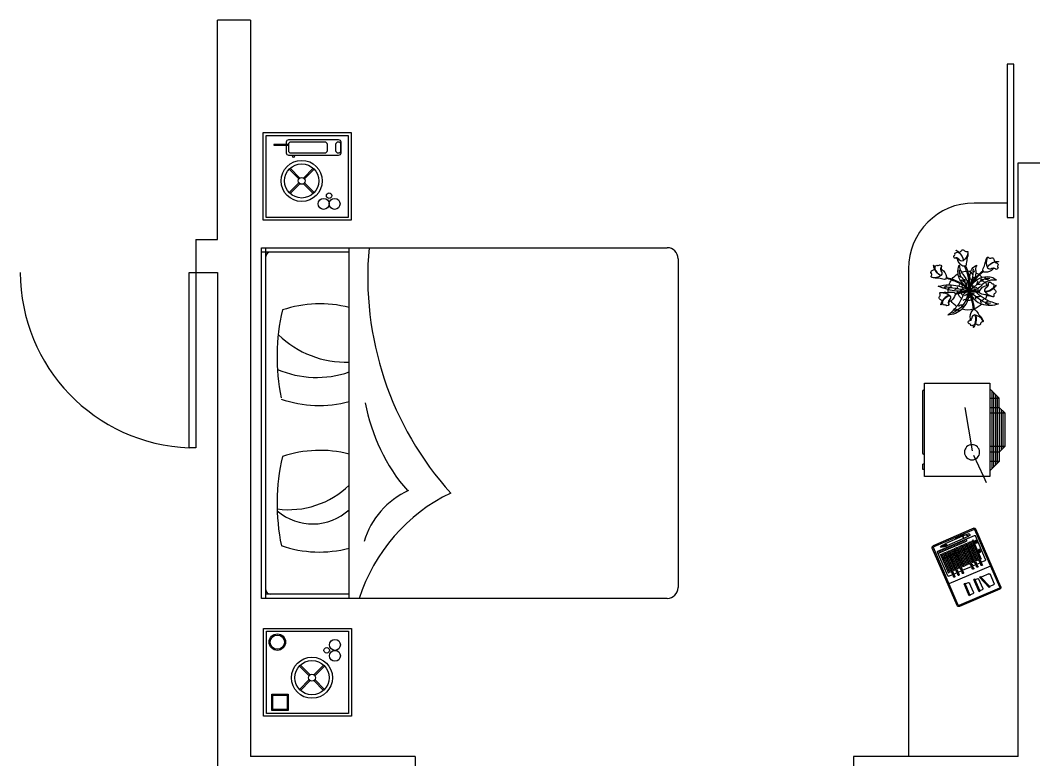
# Model space of a CAD drawing. Header units: millimetres. Extents: x 166 to 289, y 88 to 139.
# Drawn here: x 206.197 to 210.818, y 110.485 to 113.858 of the extents above; entities that cross this region are included whole.
import ezdxf

# ---------------------------------------------------------------- set-up
doc = ezdxf.new("R2010")
doc.units = ezdxf.units.MM
doc.header["$LTSCALE"] = 0.6
for name, color, linetype in [('0.1', 1, 'Continuous'), ('02', 2, 'Continuous'), ('AR-ALV', 5, 'Continuous'), ('Mobiliário', 160, 'Continuous'), ('Mobiliário2', 10, 'Continuous')]:
    doc.layers.add(name, color=color, linetype=linetype)

# ---------------------------------------------------------------- blocks, each defined once
blk = doc.blocks.new('tv1')
for p, q in [((0.1488, 0.425), (-0.1487, 0.425)), ((-0.1487, 0.425), (-0.1487, 0.3944)), ((0.075, 0.3281), (0.1192, 0.425)), ((0.1192, 0.425), (0.1322, 0.4535)), ((0.1488, 0.3995), (0.1488, 0.425)), ((-0.1487, 0.3944), (-0.1572, 0.3944)), ((-0.1572, 0.3944), (-0.1572, 0.3689)), ((-0.1487, 0.3944), (-0.1487, 0.3689)), ((0.1913, 0.357), (0.1488, 0.3995)), ((0.1488, 0.0255), (0.1488, 0.3995)), ((0.1573, 0.034), (0.1573, 0.391)), ((0.1658, 0.0425), (0.1658, 0.3825)), ((0.1743, 0.051), (0.1743, 0.374)), ((-0.1487, 0.3689), (-0.1572, 0.3689)), ((-0.1487, 0.3264), (-0.1496, 0.3264)), ((-0.1487, 0.3689), (-0.1487, 0.3264)), ((-0.1487, 0.3264), (-0.1487, 0.0289)), ((0.1913, 0.357), (0.1488, 0.357)), ((0.1828, 0.0595), (0.1828, 0.3655)), ((0.1913, 0.3145), (0.1913, 0.357)), ((-0.1572, 0.3188), (-0.1572, 0.0366)), ((0.0695, 0.3079), (0.0363, 0.1106)), ((0.1913, 0.3145), (0.1488, 0.3145)), ((0.2168, 0.289), (0.1488, 0.289)), ((0.2168, 0.289), (0.1913, 0.3145)), ((0.1913, 0.1105), (0.1913, 0.3145)), ((0.1998, 0.119), (0.1998, 0.306)), ((0.2083, 0.1275), (0.2083, 0.2975)), ((0.2168, 0.136), (0.2168, 0.289)), ((0.1488, 0.136), (0.2168, 0.136)), ((0.1488, 0.1105), (0.1913, 0.1105)), ((0.2168, 0.136), (0.1913, 0.1105)), ((0.1913, 0.1105), (0.1913, 0.068)), ((0.1913, 0.068), (0.1488, 0.0255)), ((0.1488, 0.068), (0.1913, 0.068)), ((-0.1487, 0.0289), (-0.1496, 0.0289)), ((-0.1487, 0.0289), (-0.1487, 0)), ((-0.1487, 0), (0.1488, 0)), ((0.1488, 0), (0.1488, 0.0255))]:
    blk.add_line(p, q)
blk.add_circle((0.0676, 0.3152), 0.0346)
for centre, start, end in [((-0.1496, 0.3188), 90, 180), ((-0.1496, 0.0366), 180, 270)]:
    blk.add_arc(centre, 0.00765, start, end)
blk = doc.blocks.new('Vaso 4')
for points in [[(0.0283, 0.118, -0.195055), (0.022, 0.1236, 0.501368), (0.0125, 0.1229, -0.376344), (0.0041, 0.1211, 0.636994), (0.0021, 0.1176, 0.091173), (0.0056, 0.0973, 0.036395), (0.008, 0.0795, 0.096784), (0.0097, 0.0773, 0.035642)], [(0.0293, 0.1177, -0.064896), (0.038, 0.1236, 0.810808), (0.0376, 0.1244, 0.06826), (0.0283, 0.118, -0.195055)], [(-0.0561, 0.101, -0.212423), (-0.0572, 0.0714, -0.368913), (-0.0708, 0.0696, 0.372027), (-0.0836, 0.0663, -0.287974)], [(-0.0438, 0.0619, 0.096784), (-0.0433, 0.0647, 0.036395), (-0.0496, 0.0814, 0.091173), (-0.0561, 0.101, 0.636994), (-0.0595, 0.1031, -0.376344), (-0.0678, 0.1008, 0.501368), (-0.0765, 0.0969, -0.195055), (-0.0794, 0.089, 0.06826)], [(0.0021, 0.1176, 0.212423), (0.017, 0.092, 0.368913), (0.0298, 0.0969, -0.372027), (0.0427, 0.1, 0.287974)], [(0.0123, 0.0759, 0.182881), (0.0174, 0.0763, 0.232624), (0.0341, 0.0969, -0.389519), (0.0427, 0.1, 0.287974), (0.0452, 0.1076, -0.393845), (0.0416, 0.1153, 0.34066), (0.0321, 0.1174, -0.062762), (0.0293, 0.1177, -0.064896)], [(0.0151, 0.0935, -0.172607), (0.0283, 0.118, -0.810808)], [(0.0293, 0.1177, 0.176058), (0.016, 0.0933, 0.243738)], [(-0.0794, 0.089, 0.06826), (-0.0907, 0.0902, 0.810808), (-0.0906, 0.0893, -0.064896), (-0.0802, 0.0882, -0.062762)], [(-0.0802, 0.0882, -0.062762), (-0.0824, 0.0866, 0.34066), (-0.0898, 0.0803, -0.393845), (-0.0894, 0.0718, 0.287974), (-0.0836, 0.0663, -0.389519), (-0.0746, 0.0676, 0.232624), (-0.0501, 0.0573, 0.182881), (-0.0454, 0.0594, -0.033616)], [(-0.0802, 0.0882, -0.179373), (-0.0566, 0.0727, -0.243738)], [(-0.0562, 0.0736, 0.172607), (-0.0794, 0.089, 0.810808)], [(-0.0438, 0.0619, -0.105036), (-0.0454, 0.0594, -0.232624)], [(-0.0307, 0.051, 0.035076), (-0.0438, 0.0619, 0.096784)], [(-0.0067, 0.0606, 0.275681), (-0.0249, 0.0788, -0.234589), (-0.0212, 0.0656, 0.047492), (-0.0218, 0.0561, 0.04348)], [(-0.0155, 0.0672, -0.172243), (-0.013, 0.0556, 0.077621), (-0.0044, 0.0137, 0.077621)], [(0.0287, 0.0635, -0.192821), (0.0234, 0.0449, 0.073411), (0.0021, 0.0051, 0.073411)], [(0.0097, 0.0773, 0.035642), (0.0033, 0.0613, 0.042088)], [(0.0064, 0.0612, -0.033571), (0.0123, 0.0759, 0.182881)], [(0.0097, 0.0773, 0.105036), (0.0123, 0.0759, 0.232624)], [(0.0323, 0.0533, 0.127589), (0.0288, 0.0792, -0.086131), (0.0221, 0.058, 0.067782)], [(0.1029, 0.0683, -0.062762), (0.1017, 0.0708, 0.34066), (0.0966, 0.0791, -0.393845), (0.0882, 0.08, 0.287974), (0.0818, 0.0753, -0.389519), (0.0817, 0.0661, 0.232624), (0.0675, 0.0437, 0.058292), (0.0675, 0.042, 0.020555)], [(0.0685, 0.0391, 0.222448), (0.0736, 0.0358, 0.036395), (0.0912, 0.0393, 0.091173), (0.1116, 0.0425, 0.636994), (0.1142, 0.0455, -0.376344), (0.1133, 0.0541, 0.501368), (0.1108, 0.0633, -0.195055), (0.1035, 0.0674, 0.06826)], [(0.1116, 0.0425, -0.212423), (0.0825, 0.0483, -0.368913), (0.083, 0.0621, 0.372027), (0.0818, 0.0753, -0.287974)], [(0.1029, 0.0683, -0.179373), (0.0837, 0.0476, -0.243738)], [(0.0846, 0.047, 0.172607), (0.1035, 0.0674, 0.810808)], [(0.1035, 0.0674, 0.06826), (0.1065, 0.0783, 0.810808), (0.1056, 0.0784, -0.064896), (0.1029, 0.0683, -0.062762)], [(-0.0411, 0.0421, 0.151618), (-0.0737, 0.0417, 0.069982), (-0.0852, 0.0332, -0.168565), (-0.0511, 0.0271, 0.046466)], [(-0.0644, 0.0382, -0.205437), (-0.0352, 0.0296, 0.058316), (-0.0034, 0.0032, 0.058316)], [(-0.0454, 0.0594, -0.033616), (-0.0332, 0.0493, 0.044708)], [(-0.0332, 0.0493, 0.044708), (-0.0411, 0.0421, 0.151618)], [(-0.0104, 0.0192, 0.179213), (-0.0411, 0.0421, 0.069982)], [(-0.0218, 0.0561, 0.04348), (-0.0307, 0.051, 0.035076)], [(-0.0218, 0.0561, 0.1286), (-0.0144, 0.0317)], [(0.0033, 0.0613, 0.042088), (-0.0067, 0.0606, 0.275681)], [(-0.0022, 0.0324, 0.006234), (-0.0059, 0.055, 0.056573), (-0.0067, 0.0606, -0.234589)], [(0.0221, 0.058, -0.059667), (0.0134, 0.0453, 0.116627), (0.0007, 0.0171)], [(0.0506, 0.0368, 0.04487), (0.0156, 0.0209, 0.057779), (0.0147, 0.0203, 0.066188), (0.0021, 0.0051)], [(0.0524, 0.0343, 0.045412), (0.0174, 0.0185, 0.0595), (0.0164, 0.0178, 0.072643), (0.0035, 0.0016)], [(0.0221, 0.058, 0.067782), (0.0064, 0.0612, -0.033571)], [(0.0144, 0.02, 0.188192), (0.0323, 0.0533, -0.146551)], [(0.0506, 0.0368, 0.105029), (0.0323, 0.0533, 0.127589)], [(0.0675, 0.042, 0.020555), (0.0506, 0.0368, 0.105029)], [(0.0524, 0.0343, -0.019885), (0.0685, 0.0391, 0.222448)], [(0.0594, 0.0192, 0.070573), (0.0524, 0.0343, -0.019885)], [(0.0685, 0.0391, -0.105295), (0.0675, 0.042, -0.232624)], [(-0.0761, 0.0102, -0.064896), (-0.0827, 0.0184, 0.810808), (-0.0835, 0.0179, 0.06826), (-0.0763, 0.0092, -0.195055)], [(-0.0763, 0.0092, -0.195055), (-0.0813, 0.0024, 0.501368), (-0.0797, -0.007, -0.376344), (-0.0771, -0.0152, 0.636994), (-0.0735, -0.0169, 0.084136), (-0.055, -0.0122, 0.053439)], [(-0.0549, 0.0168, 0.007798), (-0.0558, 0.0169, -0.389519), (-0.0597, 0.0252, 0.287974), (-0.0674, 0.0269, -0.393845), (-0.0747, 0.0227, 0.34066), (-0.076, 0.013, -0.062762), (-0.0761, 0.0102, -0.064896)], [(-0.0507, -0.0018, -0.172607), (-0.0763, 0.0092, -0.810808)], [(-0.0761, 0.0102, 0.179373), (-0.0501, -0.0009, 0.243738)], [(-0.0735, -0.0169, 0.212423), (-0.0494, 0.0003, 0.368913), (-0.0554, 0.0126, -0.372027), (-0.0597, 0.0252, 0.287974)], [(-0.055, -0.0122, 0.006984), (-0.0536, -0.0115, 0.036395), (-0.0361, -0.0076, 0.401755), (-0.0337, 0.0021, 0.224419), (-0.0549, 0.0168, -0.389519)], [(-0.0511, 0.0271, 0.046466), (-0.0549, 0.0168, 0.007798)], [(-0.0511, 0.0271, -0.082744), (-0.0376, 0.0162, 0.276015), (-0.0019, 0.0035)], [(0.0594, 0.0192, 0.10961), (0.0073, 0.0075)], [(0.0125, -0.0011, 0.060604), (0.0619, 0.0046, 0.179336)], [(0.0619, 0.0046, 0.039304), (0.0927, 0.0147, 0.068382), (0.0594, 0.0192, 0.070573)], [(0.0617, -0.0037, 0.035051), (0.0619, 0.0046, 0.039304)], [(-0.0507, -0.0241, -0.085249), (-0.0913, -0.0383, 0.196212), (-0.04, -0.0393, 0.116806)], [(-0.055, -0.0122, 0.053439), (-0.0507, -0.0241, -0.085249)], [(-0.0507, -0.0241, 0.057879), (-0.0269, -0.0069, -0.147369), (-0.0146, -0.0001)], [(-0.0048, -0.0085, -0.177901), (-0.04, -0.0393, 0.085249)], [(0.0201, -0.0548, -0.194857), (-0.0017, -0.0087)], [(0.002, -0.0011, -0.251756), (0.019, -0.0168, 0.06874), (0.0364, -0.0469, -0.179247)], [(0.0364, -0.0469, 0.10465), (0.0533, -0.029, 0.048427)], [(0.0617, -0.0037, 0.031062), (0.0464, -0.0028, 0.401755), (0.0414, -0.0114, 0.182145), (0.0533, -0.029, -0.389519)], [(0.0533, -0.029, 0.048427), (0.0583, -0.0319, -0.389519), (0.0597, -0.0409, 0.287974), (0.0666, -0.0448, -0.393845), (0.0749, -0.0428, 0.34066), (0.0788, -0.0339, -0.062762), (0.0797, -0.0312, -0.064896)], [(0.085, -0.0045, 0.212423), (0.0569, -0.0141, 0.368913), (0.0592, -0.0277, -0.372027), (0.0597, -0.0409, 0.287974)], [(0.0797, -0.0312, 0.176058), (0.0584, -0.0134, 0.243738)], [(0.0587, -0.0125, -0.172607), (0.0802, -0.0303, -0.810808)], [(0.0802, -0.0303, -0.195055), (0.0869, -0.0253, 0.501368), (0.0881, -0.0158, -0.376344), (0.088, -0.0071, 0.636994), (0.085, -0.0045, 0.091173), (0.0643, -0.004, 0.005326), (0.0617, -0.0037, 0.035051)], [(0.0797, -0.0312, -0.064896), (0.0837, -0.041, 0.810808), (0.0846, -0.0407, 0.06826), (0.0802, -0.0303, -0.195055)], [(-0.0172, -0.0559, 0.154212), (-0.0213, -0.0573, 0.036395), (-0.0313, -0.0722, 0.091173), (-0.0435, -0.0888, 0.636994), (-0.0433, -0.0928, -0.376344), (-0.0365, -0.0982, 0.501368), (-0.0283, -0.103, -0.195055), (-0.0202, -0.1008, 0.06826)], [(-0.04, -0.0393, 0.116806), (-0.017, -0.0541, 0.002909)], [(-0.0191, -0.101, -0.062762), (-0.0165, -0.1019, 0.34066), (-0.007, -0.1043, -0.393845), (-0.0004, -0.099, 0.287974), (0.0007, -0.0911, -0.389519), (-0.0056, -0.0845, 0.232624), (-0.0114, -0.0586, 0.124656), (-0.0142, -0.0565, -0.002356)], [(-0.017, -0.0541, 0.002909), (-0.0172, -0.0559, 0.154212)], [(-0.0172, -0.0559, -0.105383), (-0.0142, -0.0565, -0.232624)], [(-0.0142, -0.0565, -0.002356), (-0.0141, -0.055, 0.146929)], [(-0.0141, -0.055, 0.146929), (0.0201, -0.0548, 0.179247)], [(0.0201, -0.0548, 0.179247), (0.0637, -0.0727, -0.074362), (0.0364, -0.0469, 0.10465)], [(-0.0435, -0.0888, -0.212423), (-0.0187, -0.0725, -0.368913), (-0.0094, -0.0826, 0.372027), (0.0007, -0.0911, -0.287974)], [(-0.0211, -0.073, 0.172607), (-0.0202, -0.1008, 0.810808)], [(-0.0191, -0.101, -0.179373), (-0.0201, -0.0728, -0.243738)], [(-0.0202, -0.1008, 0.06826), (-0.0146, -0.1107, 0.810808), (-0.0139, -0.1101, -0.064896), (-0.0191, -0.101, -0.062762)]]:
    blk.add_lwpolyline(points, format="xyb")
for centre, radius, start, end in [((-0.0089, 0.0635), 0.00889, 190.0696, 242.4893), ((-0.0586, 0.0509), 0.0163, 262.1173, 302.3996), ((-0.0537, 0.038), 0.00384, 347.7837, 86.1504), ((-0.0404, 0.0203), 0.0114, 74.4948, 123.9772), ((-0.0488, 0.0313), 0.0114, 0.087, 39.539), ((-0.1149, -0.0363), 0.1183, 19.5464, 46.3581), ((-0.1149, -0.0363), 0.1213, 17.6761, 46.0909), ((-0.0468, 0.0204), 0.021, 0.2098, 31.9202), ((0.0058, 0.0493), 0.0227, 197.7137, 226.0983), ((-0.0173, 0.057), 0.00837, 303.75, 6.6047), ((-0.0181, 0.0409), 0.0114, 315.4705, 358.6447), ((0.1188, 0.0243), 0.1213, 162.2507, 188.8754), ((0.1188, 0.0243), 0.1183, 161.8438, 191.1841), ((0.0026, 0.0019), 0.0308, 84.2431, 93.4142), ((0.0206, 0.0318), 0.00953, 146.4115, 207.5873), ((-0.0007, 0.057), 0.0323, 293.555, 316.3797), ((0.0195, 0.054), 0.0125, 277.0801, 314.9015), ((0.0126, 0.0519), 0.0129, 326.903, 24.0222), ((-0.4134, 0.4844), 0.636, 306.1946, 310.4548), ((-0.0345, -0.0197), 0.0411, 77.7818, 91.7847), ((0.0023, -0.2114), 0.2149, 94.0661, 99.4742), ((0.0023, -0.2114), 0.2119, 90.8381, 99.5417), ((0.0026, 0.0019), 0.0308, 169.041, 181.0997), ((-0.0174, 0.0259), 0.0164, 243.1659, 284.9091), ((0.0026, 0.0019), 0.0216, 174.2307, 178.5976), ((0.1383, -0.071), 0.1562, 152.8584, 173.7893), ((0.0026, 0.0019), 0.0308, 125.0447, 127.268), ((-0.028, 0.0138), 0.0152, 345.7417, 17.1654), ((-0.0132, 0.0297), 0.00882, 310.2753, 0.9375), ((-0.002, 0.0017), 0.00174, 314.65, 87.003), ((0.0002, -0.0012), 0.00173, 2.627, 123.0897), ((0.0026, 0.0019), 0.0216, 90.892, 95.6625), ((0.0035, -0.0002), 0.00179, 92.3845, 209.4432), ((0.106, -0.3908), 0.4056, 94.473, 104.6473), ((0.0677, 0.2035), 0.2119, 252.3591, 262.9907), ((0.0224, 0.0196), 0.0158, 151.6018, 190.6697), ((0.0092, 0.0098), 0.00848, 322, 352.8592), ((0.0174, -0.0103), 0.015, 56.375, 95.861), ((0.0026, 0.0019), 0.0216, 30.7535, 48.7009), ((0.0026, 0.0019), 0.0308, 48.3792, 53.4825), ((0.0026, 0.0019), 0.0308, 26.2812, 42.5077), ((0.0266, 0.0118), 0.00708, 327.9521, 11.4034), ((0.0335, -0.0049), 0.013, 48.4367, 93.9009), ((0.0434, 0.0148), 0.00966, 338.1322, 6.3235), ((0.0523, -0.0046), 0.0158, 52.6194, 89.7867), ((0.0624, 0.0158), 0.00622, 332.211, 7.6106), ((0.0734, 0.0195), 0.00856, 229.7898, 280.5429), ((-0.0712, 0.0315), 0.069, 273.9339, 298.9476), ((-0.0386, -0.0215), 0.00735, 203.814, 275.5362), ((-0.0464, -0.0296), 0.00972, 316.6993, 9.1037), ((-0.0286, 0.0077), 0.0251, 256.5993, 286.539), ((0.0026, 0.0019), 0.0308, 186.6896, 196.6917), ((-0.0383, -0.0185), 0.017, 334.3619, 7.256), ((0.0026, 0.0019), 0.0216, 186.5653, 188.9477), ((-0.0144, -0.0179), 0.013, 64.5644, 106.8546), ((0.0026, 0.0019), 0.0308, 234.041, 243.4388), ((0.1383, -0.071), 0.1532, 152.8584, 174.0196), ((-0.0253, -0.004), 0.0166, 322.7842, 352.3137), ((0.0026, 0.0019), 0.0216, 235.7381, 239.9995), ((0.0026, 0.0019), 0.0308, 249.0542, 269.9881), ((0.0026, 0.0019), 0.0216, 247.9956, 262.5455), ((0.0308, -0.0165), 0.0289, 164.8456, 182.9382), ((0.0745, 0.0028), 0.0727, 183.0631, 242.2401), ((0.0677, 0.2035), 0.2149, 252.1973, 262.9232), ((0, -0.0253), 0.0166, 41.5787, 80.2806), ((0.0195, -0.0265), 0.0129, 167.7674, 199.4141), ((0.0056, -0.0412), 0.0175, 49.8832, 85.8669), ((0.0026, 0.0019), 0.0216, 313.9366, 336.7486), ((0.0026, 0.0019), 0.0308, 307.6543, 340.4806), ((0.0026, 0.0019), 0.0216, 344.7669, 352.6586), ((0.0026, 0.0019), 0.0308, 346.0982, 356.1349), ((-0.0643, -0.0261), 0.0154, 277.8461, 326.7854), ((-0.0184, 0.047), 0.0879, 243.6765, 247.9444), ((0.018, -0.0612), 0.0202, 50.365, 94.1894), ((0.026, -0.0431), 0.00813, 177.3069, 222.6417), ((0.0381, -0.0576), 0.00748, 162.8431, 213.365), ((0.033, -0.0764), 0.0211, 62.7714, 95.4783), ((0.0061, -0.1324), 0.0788, 56.5887, 63.9854)]:
    blk.add_arc(centre, radius, start, end)
blk = doc.blocks.new('Agenda3')
for p, q in [((-0.1427, 0), (0.1427, 0)), ((-0.1507, -0.008), (-0.1507, -0.2087)), ((-0.1457, -0.008), (-0.1457, -0.2087)), ((-0.1427, -0.005), (0.1427, -0.005)), ((-0.1245, -0.0441), (-0.1245, -0.0494)), ((-0.1245, -0.0441), (-0.0646, -0.0661)), ((-0.1218, -0.0261), (-0.1218, -0.0451)), ((-0.1168, -0.0211), (-0.0723, -0.0211)), ((-0.0673, -0.0261), (-0.0673, -0.0651)), ((-0.038, -0.005), (-0.038, -0.2117)), ((-0.0161, -0.0378), (0.0031, -0.0378)), ((-0.0161, -0.0428), (0.0031, -0.0428)), ((-0.005, -0.0378), (-0.005, -0.0173)), ((-0.005, -0.0593), (-0.005, -0.0428)), ((-0.002, -0.0143), (0.1166, -0.0143)), ((0.0085, -0.0318), (0.1034, -0.0318)), ((0.1034, -0.0318), (0.0085, -0.0318)), ((0.1034, -0.0383), (0.0085, -0.0383)), ((0.1034, -0.0448), (0.0085, -0.0448)), ((0.0391, -0.0208), (0.0442, -0.0237)), ((0.0391, -0.0208), (0.0522, -0.0208)), ((0.0391, -0.0276), (0.0391, -0.0208)), ((0.0522, -0.0276), (0.0391, -0.0276)), ((0.0522, -0.0208), (0.0472, -0.0237)), ((0.0522, -0.0208), (0.0522, -0.0276)), ((0.0795, -0.1943), (0.0795, -0.0318)), ((0.0831, -0.0223), (0.0856, -0.0223)), ((0.0842, -0.027), (0.0842, -0.0264)), ((0.0848, -0.0276), (0.0954, -0.0276)), ((0.0854, -0.024), (0.0877, -0.0221)), ((0.0857, -0.0185), (0.0946, -0.0185)), ((0.0862, -0.0217), (0.0862, -0.0214)), ((0.0868, -0.0208), (0.0871, -0.0208)), ((0.0871, -0.0208), (0.088, -0.0208)), ((0.088, -0.0217), (0.088, -0.0207)), ((0.0883, -0.0204), (0.0885, -0.0204)), ((0.089, -0.0208), (0.0912, -0.0208)), ((0.089, -0.0208), (0.0891, -0.0209)), ((0.0896, -0.0213), (0.0906, -0.0213)), ((0.092, -0.0204), (0.0918, -0.0204)), ((0.0923, -0.0217), (0.0923, -0.0207)), ((0.0923, -0.0208), (0.0935, -0.0208)), ((0.0949, -0.024), (0.0925, -0.0221)), ((0.0941, -0.0217), (0.0941, -0.0214)), ((0.0971, -0.0223), (0.0947, -0.0223)), ((0.096, -0.027), (0.096, -0.0264)), ((0.1196, -0.1994), (0.1196, -0.0173)), ((0.1256, -0.0455), (0.1256, -0.1515)), ((0.1264, -0.0451), (0.1266, -0.0452)), ((0.1266, -0.0404), (0.1266, -0.0452)), ((0.1266, -0.0452), (0.1366, -0.0519)), ((0.1366, -0.0404), (0.1366, -0.0519)), ((0.1457, -0.008), (0.1457, -0.2087)), ((0.1507, -0.008), (0.1507, -0.2087)), ((-0.1245, -0.0494), (-0.0646, -0.0715)), ((-0.1218, -0.0833), (-0.1218, -0.0944)), ((-0.1168, -0.0783), (-0.0723, -0.0783)), ((-0.0673, -0.0833), (-0.0673, -0.0944)), ((-0.0646, -0.0661), (-0.0646, -0.0715)), ((-0.0161, -0.0593), (0.0031, -0.0593)), ((-0.0161, -0.0643), (0.0031, -0.0643)), ((-0.0161, -0.0808), (0.0031, -0.0808)), ((-0.0161, -0.0858), (0.0031, -0.0858)), ((-0.0137, -0.0643), (-0.0081, -0.0643)), ((-0.005, -0.0808), (-0.005, -0.0643)), ((-0.005, -0.1309), (-0.005, -0.0858)), ((0.1034, -0.0513), (0.0085, -0.0513)), ((0.1034, -0.0578), (0.0085, -0.0578)), ((0.1034, -0.0643), (0.0085, -0.0643)), ((0.1034, -0.0708), (0.0085, -0.0708)), ((0.1034, -0.0773), (0.0085, -0.0773)), ((0.1034, -0.0838), (0.0085, -0.0838)), ((0.1034, -0.0903), (0.0085, -0.0903)), ((0.1096, -0.1969), (0.1096, -0.0619)), ((0.1146, -0.0599), (0.1116, -0.0599)), ((0.1146, -0.0674), (0.1116, -0.0674)), ((0.1146, -0.0749), (0.1116, -0.0749)), ((0.1146, -0.0824), (0.1116, -0.0824)), ((0.1146, -0.0899), (0.1116, -0.0899)), ((0.1376, -0.0675), (0.1256, -0.0675)), ((0.1376, -0.0695), (0.1256, -0.0695)), ((0.1366, -0.0519), (0.1374, -0.0524)), ((0.1376, -0.0528), (0.1376, -0.0675)), ((0.1383, -0.0675), (0.1376, -0.0675)), ((0.1383, -0.0695), (0.1376, -0.0695)), ((0.1376, -0.0695), (0.1376, -0.1515)), ((0.1383, -0.0585), (0.1383, -0.0675)), ((0.1383, -0.0675), (0.1383, -0.0695)), ((0.1383, -0.0695), (0.1383, -0.0993)), ((0.1391, -0.0581), (0.1411, -0.0594)), ((0.1413, -0.0598), (0.1413, -0.1006)), ((-0.1245, -0.0944), (-0.1245, -0.0994)), ((-0.1245, -0.0944), (-0.0646, -0.0944)), ((-0.1245, -0.0994), (-0.0646, -0.0994)), ((-0.1218, -0.1289), (-0.1218, -0.1431)), ((-0.1168, -0.1239), (-0.0723, -0.1239)), ((-0.0673, -0.1289), (-0.0673, -0.1431)), ((-0.0646, -0.0944), (-0.0646, -0.0994)), ((-0.0161, -0.1309), (0.0031, -0.1309)), ((-0.0161, -0.1359), (0.0031, -0.1359)), ((-0.005, -0.1524), (-0.005, -0.1359)), ((0.1034, -0.0968), (0.0085, -0.0968)), ((0.1034, -0.1033), (0.0085, -0.1033)), ((0.1034, -0.1098), (0.0085, -0.1098)), ((0.1034, -0.1163), (0.0085, -0.1163)), ((0.1034, -0.1228), (0.0085, -0.1228)), ((0.1034, -0.1293), (0.0085, -0.1293)), ((0.1034, -0.1358), (0.0085, -0.1358)), ((0.1146, -0.0974), (0.1116, -0.0974)), ((0.1146, -0.1049), (0.1116, -0.1049)), ((0.1146, -0.1124), (0.1116, -0.1124)), ((0.1146, -0.1199), (0.1116, -0.1199)), ((0.1146, -0.1274), (0.1116, -0.1274)), ((0.1146, -0.1349), (0.1116, -0.1349)), ((0.1385, -0.0997), (0.1405, -0.101)), ((-0.1245, -0.1431), (-0.0646, -0.1431)), ((-0.1245, -0.1431), (-0.1245, -0.1481)), ((-0.1245, -0.1481), (-0.0646, -0.1481)), ((-0.0646, -0.1431), (-0.0646, -0.1481)), ((-0.0161, -0.1524), (0.0031, -0.1524)), ((-0.0161, -0.1574), (0.0031, -0.1574)), ((-0.0161, -0.1739), (0.0031, -0.1739)), ((-0.0161, -0.1789), (0.0031, -0.1789)), ((-0.005, -0.1739), (-0.005, -0.1574)), ((-0.005, -0.1994), (-0.005, -0.1789)), ((0.1034, -0.1423), (0.0085, -0.1423)), ((0.1034, -0.1488), (0.0085, -0.1488)), ((0.1034, -0.1553), (0.0085, -0.1553)), ((0.1034, -0.1618), (0.0085, -0.1618)), ((0.1034, -0.1683), (0.0085, -0.1683)), ((0.1034, -0.1748), (0.0085, -0.1748)), ((0.1034, -0.1813), (0.0085, -0.1813)), ((0.1146, -0.1424), (0.1116, -0.1424)), ((0.1146, -0.1499), (0.1116, -0.1499)), ((0.1146, -0.1574), (0.1116, -0.1574)), ((0.1146, -0.1649), (0.1116, -0.1649)), ((0.1146, -0.1724), (0.1116, -0.1724)), ((0.1146, -0.1799), (0.1116, -0.1799)), ((0.1276, -0.1675), (0.1256, -0.1515)), ((0.1276, -0.1675), (0.1256, -0.1515)), ((0.1261, -0.1555), (0.1261, -0.152)), ((0.1271, -0.1635), (0.1271, -0.152)), ((0.1276, -0.1675), (0.1356, -0.1675)), ((0.1276, -0.1675), (0.13, -0.1801)), ((0.1277, -0.1675), (0.128, -0.1666)), ((0.1281, -0.1664), (0.1281, -0.152)), ((0.1291, -0.1664), (0.1291, -0.152)), ((0.1295, -0.1675), (0.1291, -0.1666)), ((0.1297, -0.1675), (0.13, -0.1666)), ((0.1301, -0.1664), (0.1301, -0.152)), ((0.1305, -0.1805), (0.1327, -0.1805)), ((0.1311, -0.1664), (0.1311, -0.152)), ((0.1315, -0.1675), (0.1311, -0.1666)), ((0.1317, -0.1675), (0.132, -0.1666)), ((0.1321, -0.1664), (0.1321, -0.152)), ((0.1331, -0.1664), (0.1331, -0.152)), ((0.1335, -0.1675), (0.1331, -0.1666)), ((0.1356, -0.1675), (0.1332, -0.1801)), ((0.1337, -0.1675), (0.134, -0.1666)), ((0.1341, -0.1664), (0.1341, -0.152)), ((0.1351, -0.1664), (0.1351, -0.152)), ((0.1355, -0.1675), (0.1351, -0.1666)), ((0.1356, -0.1675), (0.1376, -0.1515)), ((0.1361, -0.1635), (0.1361, -0.152)), ((0.1371, -0.1555), (0.1371, -0.152)), ((-0.1427, -0.2117), (0.1427, -0.2117)), ((-0.1427, -0.2167), (0.1427, -0.2167)), ((-0.002, -0.2024), (0.1166, -0.2024)), ((0.1034, -0.1878), (0.0085, -0.1878)), ((0.1034, -0.1943), (0.0085, -0.1943)), ((0.1096, -0.2024), (0.1096, -0.1969)), ((0.1146, -0.1874), (0.1116, -0.1874)), ((0.1146, -0.1949), (0.1116, -0.1949))]:
    blk.add_line(p, q)
for radius in [0.00202, 0.00146]:
    blk.add_circle((0.0901, -0.025), radius)
for centre, radius, start, end in [((-0.1427, -0.008), 0.008, 90, 180), ((-0.1427, -0.008), 0.003, 90, 180), ((-0.1168, -0.0261), 0.005, 90, 180), ((-0.0723, -0.0261), 0.005, 0, 90), ((-0.0161, -0.0403), 0.0035, 45.5847, 314.4153), ((-0.0161, -0.0403), 0.0025, 90, 270), ((-0.002, -0.0173), 0.003, 90, 180), ((0.0031, -0.0403), 0.0035, 225.5847, 134.4153), ((0.0031, -0.0403), 0.0025, 270, 90), ((0.0457, -0.0211), 0.003, 240.1622, 299.8378), ((0.0867, -0.0227), 0.00434, 104.0425, 164.5578), ((0.0831, -0.0217), 0.000608, 164.5578, 270), ((0.0873, -0.0264), 0.00304, 127.8608, 180), ((0.0848, -0.027), 0.000608, 180, 270), ((0.0856, -0.0217), 0.000608, 270, 0), ((0.0868, -0.0214), 0.000608, 90, 180), ((0.0874, -0.0217), 0.000608, 307.8608, 0), ((0.0883, -0.0207), 0.000304, 90, 180), ((0.0885, -0.021), 0.000608, 22.6302, 90), ((0.0896, -0.0207), 0.000608, 202.6302, 270), ((0.0906, -0.0207), 0.000608, 270, 341.7248), ((0.0918, -0.021), 0.000608, 90, 161.7248), ((0.092, -0.0207), 0.000304, 0, 90), ((0.0929, -0.0217), 0.000608, 180, 232.1392), ((0.0935, -0.0214), 0.000608, 0, 90), ((0.0947, -0.0217), 0.000608, 180, 270), ((0.0935, -0.0227), 0.00434, 15.4422, 75.9575), ((0.093, -0.0264), 0.00304, 0, 52.1392), ((0.0954, -0.027), 0.000608, 270, 0), ((0.0971, -0.0217), 0.000608, 270, 15.4422), ((0.1166, -0.0173), 0.003, 360, 90), ((0.1261, -0.0455), 0.0005, 56.3099, 180), ((0.1316, -0.0404), 0.005, 0, 180), ((0.1427, -0.008), 0.008, 0, 90), ((0.1427, -0.008), 0.003, 0, 90), ((-0.1168, -0.0833), 0.005, 90, 180), ((-0.0723, -0.0833), 0.005, 0, 90), ((-0.0161, -0.0618), 0.0035, 45.5847, 314.4153), ((-0.0161, -0.0833), 0.0035, 45.5847, 314.4153), ((-0.0161, -0.0618), 0.0025, 90, 270), ((-0.0161, -0.0833), 0.0025, 90, 270), ((0.0031, -0.0618), 0.0035, 225.5847, 134.4153), ((0.0031, -0.0833), 0.0035, 225.5847, 134.4153), ((0.0031, -0.0618), 0.0025, 270, 90), ((0.0031, -0.0833), 0.0025, 270, 90), ((0.1116, -0.0619), 0.002, 90, 180), ((0.1116, -0.0694), 0.002, 90, 180), ((0.1116, -0.0769), 0.002, 90, 180), ((0.1116, -0.0844), 0.002, 90, 180), ((0.1116, -0.0919), 0.002, 90, 180), ((0.1146, -0.0549), 0.005, 270, 0), ((0.1146, -0.0624), 0.005, 270, 0), ((0.1146, -0.0699), 0.005, 270, 0), ((0.1146, -0.0774), 0.005, 270, 0), ((0.1146, -0.0849), 0.005, 270, 0), ((0.1146, -0.0924), 0.005, 270, 0), ((0.1371, -0.0528), 0.0005, 0, 56.3099), ((0.1388, -0.0585), 0.0005, 56.3099, 180), ((0.1408, -0.0598), 0.0005, 0, 56.3099), ((-0.1168, -0.1289), 0.005, 90, 180), ((-0.0723, -0.1289), 0.005, 0, 90), ((-0.0161, -0.1334), 0.0035, 45.5847, 314.4153), ((-0.0161, -0.1334), 0.0025, 90, 270), ((0.0031, -0.1334), 0.0035, 225.5847, 134.4153), ((0.0031, -0.1334), 0.0025, 270, 90), ((0.1116, -0.0994), 0.002, 90, 180), ((0.1116, -0.1069), 0.002, 90, 180), ((0.1116, -0.1144), 0.002, 90, 180), ((0.1116, -0.1219), 0.002, 90, 180), ((0.1116, -0.1294), 0.002, 90, 180), ((0.1116, -0.1369), 0.002, 90, 180), ((0.1146, -0.0999), 0.005, 270, 0), ((0.1146, -0.1074), 0.005, 270, 0), ((0.1146, -0.1149), 0.005, 270, 0), ((0.1146, -0.1224), 0.005, 270, 0), ((0.1146, -0.1299), 0.005, 270, 0), ((0.1146, -0.1374), 0.005, 270, 0), ((0.1388, -0.0993), 0.0005, 180, 236.3099), ((0.1408, -0.1006), 0.0005, 236.3099, 0), ((-0.0161, -0.1549), 0.0035, 45.5847, 314.4153), ((-0.0161, -0.1764), 0.0035, 45.5847, 314.4153), ((-0.0161, -0.1549), 0.0025, 90, 270), ((-0.0161, -0.1764), 0.0025, 90, 270), ((0.0031, -0.1549), 0.0035, 225.5847, 134.4153), ((0.0031, -0.1764), 0.0035, 225.5847, 134.4153), ((0.0031, -0.1549), 0.0025, 270, 90), ((0.0031, -0.1764), 0.0025, 270, 90), ((0.1116, -0.1444), 0.002, 90, 180), ((0.1116, -0.1519), 0.002, 90, 180), ((0.1116, -0.1594), 0.002, 90, 180), ((0.1116, -0.1669), 0.002, 90, 180), ((0.1116, -0.1744), 0.002, 90, 180), ((0.1116, -0.1819), 0.002, 90, 180), ((0.1146, -0.1449), 0.005, 270, 0), ((0.1146, -0.1524), 0.005, 270, 0), ((0.1146, -0.1599), 0.005, 270, 0), ((0.1146, -0.1674), 0.005, 270, 0), ((0.1146, -0.1749), 0.005, 270, 0), ((0.1146, -0.1824), 0.005, 270, 0), ((0.1256, -0.152), 0.0005, 0, 90), ((0.1276, -0.152), 0.0005, 0, 180), ((0.1276, -0.1674), 0.0001, 270, 334.6651), ((0.1276, -0.1664), 0.0005, 337.7027, 0), ((0.1296, -0.152), 0.0005, 0, 180), ((0.1296, -0.1664), 0.0005, 180, 202.2973), ((0.1296, -0.1674), 0.0001, 205.3349, 334.6651), ((0.1296, -0.1664), 0.0005, 337.7027, 0), ((0.1305, -0.18), 0.0005, 190.8855, 270), ((0.1316, -0.152), 0.0005, 0, 180), ((0.1316, -0.1664), 0.0005, 180, 202.2973), ((0.1316, -0.1674), 0.0001, 205.3349, 334.6651), ((0.1316, -0.1664), 0.0005, 337.7027, 360), ((0.1327, -0.18), 0.0005, 270, 349.1145), ((0.1336, -0.152), 0.0005, 0, 180), ((0.1336, -0.1664), 0.0005, 180, 202.2973), ((0.1336, -0.1674), 0.0001, 205.3349, 334.6651), ((0.1336, -0.1664), 0.0005, 337.7027, 360), ((0.1356, -0.152), 0.0005, 0, 180), ((0.1356, -0.1664), 0.0005, 180, 202.2973), ((0.1356, -0.1674), 0.0001, 205.3349, 270), ((0.1376, -0.152), 0.0005, 90, 180), ((-0.1427, -0.2087), 0.008, 180, 270), ((-0.1427, -0.2087), 0.003, 180, 270), ((-0.002, -0.1994), 0.003, 180, 270), ((0.1116, -0.1894), 0.002, 90, 180), ((0.1116, -0.1969), 0.002, 90, 180), ((0.1146, -0.1899), 0.005, 270, 0), ((0.1166, -0.1994), 0.003, 270, 360), ((0.1427, -0.2087), 0.008, 270, 0), ((0.1427, -0.2087), 0.003, 270, 0)]:
    blk.add_arc(centre, radius, start, end)

msp = doc.modelspace()

# ---------------------------------------------------------------- linework, layer by layer
at = {"layer": '0.1'}
msp.add_arc((206.9976, 112.7085), 0.801, 180.0304, 267.7802, dxfattribs=at)
at = {"layer": '02'}
for p, q in [((206.9666, 112.708), (206.9966, 112.708)), ((206.9666, 111.908), (206.9666, 112.708)), ((206.9966, 112.708), (206.9966, 111.908)), ((206.9966, 111.908), (206.9666, 111.908))]:
    msp.add_line(p, q, dxfattribs=at)
msp.add_lwpolyline([(210.6966, 112.958), (210.7266, 112.958), (210.7266, 113.658), (210.6966, 113.658)], close=True, dxfattribs=at)
at = {"layer": 'AR-ALV'}
for p, q in [((207.0966, 112.858), (207.0966, 113.858)), ((207.2466, 113.858), (207.0966, 113.858)), ((207.2466, 113.858), (207.2466, 110.4999)), ((210.7466, 110.4999), (210.7466, 113.208)), ((210.7466, 113.208), (210.8966, 113.208)), ((206.9966, 112.858), (206.9966, 112.708)), ((206.9966, 112.858), (207.0966, 112.858)), ((206.9966, 112.708), (207.0966, 112.708)), ((207.0966, 112.708), (207.0966, 110.412)), ((207.9966, 110.4999), (207.2466, 110.4999)), ((207.9966, 110.4999), (207.9966, 110.3499)), ((210.7466, 110.4999), (209.9966, 110.4999)), ((209.9966, 110.4999), (209.9966, 110.3499))]:
    msp.add_line(p, q, dxfattribs=at)
at = {"layer": 'Mobiliário'}
for p, q in [((207.3049, 113.3456), (207.7049, 113.3456)), ((207.3049, 112.9456), (207.3049, 113.3456)), ((207.3174, 113.3331), (207.6924, 113.3331)), ((207.3174, 112.9581), (207.3174, 113.3331)), ((207.6924, 113.3331), (207.6924, 112.9581)), ((207.7049, 113.3456), (207.7049, 112.9456)), ((207.6924, 112.9581), (207.3174, 112.9581)), ((207.7049, 112.9456), (207.3049, 112.9456)), ((207.2966, 111.2206), (207.2966, 112.8206)), ((207.2966, 112.8206), (209.1466, 112.8206)), ((209.1966, 112.7706), (209.1966, 111.2706)), ((209.1466, 111.2206), (207.2966, 111.2206))]:
    msp.add_line(p, q, dxfattribs=at)
for points in [[(207.3064, 111.084), (207.7064, 111.084), (207.7064, 110.684), (207.3064, 110.684)], [(207.3189, 111.0715), (207.6939, 111.0715), (207.6939, 110.6965), (207.3189, 110.6965)]]:
    msp.add_lwpolyline(points, close=True, dxfattribs=at)
for centre, start, end in [((209.1466, 112.7706), 0, 90), ((209.1466, 111.2706), 270, 360)]:
    msp.add_arc(centre, 0.05, start, end, dxfattribs=at)
at = {"layer": 'Mobiliário2'}
for p, q in [((207.4713, 113.1384), (207.4269, 113.1828)), ((207.5329, 113.1828), (207.4885, 113.1384)), ((207.4669, 113.134), (207.4225, 113.1784)), ((207.5373, 113.1784), (207.4929, 113.134)), ((207.4669, 113.1168), (207.4225, 113.0724)), ((207.4713, 113.1123), (207.4269, 113.068)), ((207.5329, 113.068), (207.4885, 113.1123)), ((207.5373, 113.0724), (207.4929, 113.1168)), ((210.6966, 113.0244), (210.5466, 113.0244)), ((207.3166, 111.2206), (207.3166, 112.8206)), ((207.6966, 111.2206), (207.6966, 112.8206)), ((207.6966, 112.8006), (207.2966, 112.8006)), ((210.2466, 112.7244), (210.2466, 110.4999)), ((207.6966, 111.2406), (207.3166, 111.2406))]:
    msp.add_line(p, q, dxfattribs=at)
for points in [[(207.4094, 113.2917), (207.3523, 113.2917), (207.3523, 113.2876), (207.4094, 113.2876)], [(207.4094, 113.2876), (207.4194, 113.2876), (207.4194, 113.2917)], [(207.4194, 113.2917), (207.4094, 113.2917)], [(207.4737, 110.9164), (207.518, 110.872)], [(207.5796, 110.9164), (207.5353, 110.872)], [(207.4692, 110.912), (207.5136, 110.8676)], [(207.5841, 110.912), (207.5397, 110.8676)], [(207.5136, 110.8504), (207.4692, 110.806)], [(207.518, 110.846), (207.4737, 110.8016)], [(207.5353, 110.846), (207.5796, 110.8016)], [(207.5397, 110.8504), (207.5841, 110.806)], [(207.3439, 110.784), (207.4189, 110.784), (207.4189, 110.709), (207.3439, 110.709), (207.3439, 110.784)]]:
    msp.add_lwpolyline(points, dxfattribs=at)
for points in [[(207.6484, 113.3127), (207.4204, 113.3127, 0.414214), (207.4094, 113.3017), (207.4094, 113.2917, 0.414214)], [(207.4094, 113.2876), (207.4094, 113.2537, 0.414214), (207.4204, 113.2427), (207.6484, 113.2427, 0.414214), (207.6594, 113.2537), (207.6594, 113.3017, 0.414214), (207.6484, 113.3127)]]:
    msp.add_lwpolyline(points, format="xyb", dxfattribs=at)
for points in [[(207.5859, 113.3027), (207.4304, 113.3027, 0.414214), (207.4194, 113.2917), (207.4194, 113.2637, 0.414214), (207.4304, 113.2527), (207.5859, 113.2527, 0.414214), (207.5969, 113.2637), (207.5969, 113.2917, 0.414214)], [(207.6475, 113.3027), (207.6458, 113.3027, 0.414214), (207.6348, 113.2917), (207.6348, 113.2637, 0.414214), (207.6458, 113.2527), (207.6475, 113.2527, 0.414214), (207.6585, 113.2637), (207.6585, 113.2917, 0.414214)]]:
    msp.add_lwpolyline(points, format="xyb", close=True, dxfattribs=at)
msp.add_lwpolyline([(207.3489, 110.779), (207.4139, 110.779), (207.4139, 110.714), (207.3489, 110.714)], close=True, dxfattribs=at)
for centre, radius in [((207.4422, 113.2369), 0.00469), ((207.4799, 113.1254), 0.0937), ((207.4799, 113.1254), 0.0781), ((207.4799, 113.1254), 0.0156), ((207.5799, 113.0206), 0.025), ((207.6049, 113.0581), 0.0125), ((207.6299, 113.0206), 0.025), ((207.3689, 111.0215), 0.0375), ((207.3689, 111.0215), 0.0325), ((207.6314, 111.009), 0.025), ((207.5939, 110.984), 0.0125), ((207.6314, 110.959), 0.025), ((207.5266, 110.859), 0.0937), ((207.5266, 110.859), 0.0781), ((207.5266, 110.859), 0.0156)]:
    msp.add_circle(centre, radius, dxfattribs=at)
for centre, radius, start, end in [((210.5466, 112.7244), 0.3, 90, 180), ((209.2558, 112.6873), 1.4747, 174.8117, 221.963), ((207.3366, 112.7806), 0.02, 90, 180), ((208.3323, 112.3229), 0.9646, 167.2035, 191.1826), ((207.5629, 112.0318), 0.533, 75.4959, 108.7463), ((207.6809, 112.7362), 0.4375, 225.588, 272.0497), ((207.5481, 112.6812), 0.4525, 246.6989, 289.1542), ((207.5598, 112.636), 0.5349, 251.0376, 284.7972), ((208.6072, 112.2679), 0.8515, 190.4665, 220.7105), ((207.5629, 111.3632), 0.533, 75.4959, 108.7463), ((208.3323, 111.6542), 0.9646, 167.2035, 191.5498), ((207.4216, 112.0177), 0.3921, 262.1447, 314.5305), ((208.1195, 111.374), 0.3712, 114.2079, 163.2227), ((208.5057, 110.9798), 0.8003, 115.6515, 162.4846), ((207.5297, 111.8063), 0.246, 228.9946, 312.7191), ((207.5598, 111.9674), 0.5349, 251.0376, 284.7972), ((207.3366, 111.2606), 0.02, 180, 270)]:
    msp.add_arc(centre, radius, start, end, dxfattribs=at)

# ---------------------------------------------------------------- block references
at = {"layer": 'Mobiliário', "xscale": -1, "rotation": 180}
msp.add_blockref('tv1', (210.4691, 112.2027), dxfattribs=at)
at = {"layer": 'Mobiliário2', "xscale": -1.5, "yscale": 1.5}
msp.add_blockref('Vaso 4', (210.5212, 112.6224), dxfattribs=at)
at = {"layer": 'Mobiliário2', "xscale": -1, "rotation": 293.274294136139}
msp.add_blockref('Agenda3', (210.6111, 111.4053), dxfattribs=at)

doc.saveas('drawing.dxf')
